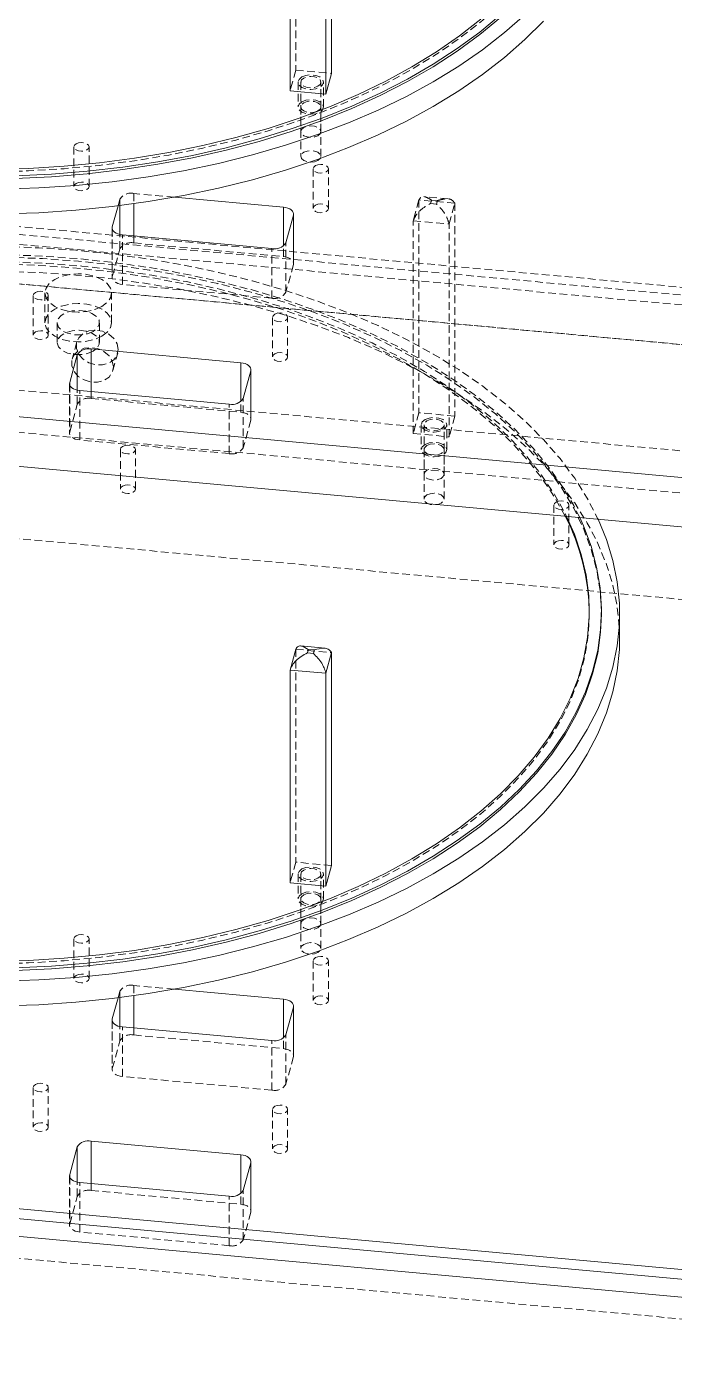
# Model space of a CAD drawing. Header units: millimetres. Extents: x 1529 to 6255, y 1713 to 5797.
# Drawn here: x 5242.6 to 5349.6, y 5058.3 to 5276.9 of the extents above; entities that cross this region are included whole.
import ezdxf

# ---------------------------------------------------------------- set-up
doc = ezdxf.new("R2010")
doc.units = ezdxf.units.MM
doc.linetypes.add('HIDDEN', pattern=[1.905, 1.27, -0.635])

msp = doc.modelspace()

# ---------------------------------------------------------------- linework, layer by layer
at = {"color": 7, "linetype": 'HIDDEN', "lineweight": 0}
for p, q in [((5287.038, 5304.781), (5287.038, 5269.67)), ((5287.038, 5269.67), (5286.1, 5266.249)), ((5287.038, 5269.67), (5292.965, 5269.128)), ((5287.432, 5267.688), (5287.432, 5263.606)), ((5287.882, 5267.688), (5287.882, 5259.523)), ((5291.182, 5259.523), (5291.182, 5267.688)), ((5291.632, 5263.606), (5291.632, 5267.688)), ((4968.243, 5265.91), (5538.738, 5213.747)), ((5287.882, 5263.606), (5287.882, 5255.44)), ((5291.182, 5255.44), (5291.182, 5263.606)), ((5539.52, 5216.598), (5098.759, 5256.899)), ((5250.423, 5257.018), (5250.423, 5250.485)), ((5252.923, 5250.485), (5252.923, 5257.018)), ((5095.099, 5255.944), (5452.461, 5223.269)), ((5289.931, 5253.405), (5289.931, 5246.873)), ((5292.431, 5246.873), (5292.431, 5253.405)), ((5452.461, 5215.104), (5054.521, 5251.489)), ((5257.721, 5247.295), (5258.015, 5248.368)), ((5258.015, 5247.332), (5258.015, 5248.368)), ((5267.007, 5248.715), (5260.303, 5249.328)), ((5260.303, 5249.328), (5260.303, 5247.638)), ((5307.375, 5248.258), (5306.436, 5244.837)), ((5313.301, 5247.716), (5307.375, 5248.258)), ((5307.375, 5248.258), (5307.375, 5213.147)), ((5312.22, 5248.442), (5308.16, 5248.814)), ((5309.453, 5248.24), (5309.297, 5247.67)), ((5310.441, 5248.15), (5309.453, 5248.24)), ((5310.284, 5247.579), (5310.441, 5248.15)), ((5312.362, 5244.295), (5313.301, 5247.716)), ((5313.301, 5247.716), (5313.301, 5212.605)), ((5401.644, 5219.75), (5105.337, 5246.842)), ((5286.658, 5245.749), (5286.658, 5237.584)), ((5286.683, 5237.765), (5286.683, 5245.93)), ((5309.297, 5247.67), (5310.284, 5247.579)), ((5256.739, 5243.626), (5256.739, 5235.461)), ((5256.764, 5243.446), (5256.764, 5235.642)), ((5306.436, 5244.837), (5312.362, 5244.295)), ((5306.436, 5209.726), (5306.436, 5244.837)), ((5312.362, 5209.184), (5312.362, 5244.295)), ((5258.015, 5240.203), (5258.015, 5242.55)), ((5258.426, 5234.321), (5258.426, 5242.486)), ((5260.303, 5242.314), (5260.303, 5241.163)), ((5260.303, 5241.163), (5284.996, 5238.905)), ((5285.407, 5233.023), (5285.407, 5241.188)), ((5256.764, 5235.642), (5258.015, 5240.203)), ((5283.118, 5232.063), (5283.118, 5240.228)), ((5284.996, 5238.905), (5284.996, 5240.649)), ((5286.658, 5237.584), (5285.407, 5233.023)), ((5243.697, 5232.5), (5243.697, 5225.968)), ((5245.644, 5232.909), (5245.644, 5228.01)), ((5246.197, 5225.968), (5246.197, 5232.5)), ((5256.644, 5228.01), (5256.644, 5232.909)), ((5283.118, 5232.063), (5258.426, 5234.321)), ((5100.644, 5229.737), (5396.951, 5202.645)), ((5283.204, 5228.888), (5283.204, 5222.355)), ((5285.704, 5222.355), (5285.704, 5228.888)), ((5247.644, 5228.01), (5247.644, 5224.744)), ((5254.644, 5224.744), (5254.644, 5228.01)), ((5250.898, 5224.825), (5250.115, 5221.974)), ((5401.644, 5195.254), (5105.337, 5222.346)), ((5256.866, 5220.122), (5257.648, 5222.973)), ((5279.619, 5220.091), (5279.619, 5211.926)), ((5279.643, 5212.107), (5279.643, 5220.272)), ((5249.699, 5217.968), (5249.699, 5209.803)), ((5249.724, 5217.788), (5249.724, 5209.983)), ((5250.976, 5214.545), (5250.976, 5216.892)), ((5251.387, 5208.662), (5251.387, 5216.828)), ((5253.264, 5216.656), (5253.264, 5215.505)), ((5253.264, 5215.505), (5277.956, 5213.247)), ((5277.956, 5213.247), (5277.956, 5214.991)), ((5278.367, 5207.365), (5278.367, 5215.53)), ((5249.724, 5209.983), (5250.976, 5214.545)), ((5276.079, 5206.405), (5276.079, 5214.57)), ((5307.375, 5213.147), (5306.436, 5209.726)), ((5313.301, 5212.605), (5307.375, 5213.147)), ((5279.619, 5211.926), (5278.367, 5207.365)), ((5307.769, 5211.165), (5307.769, 5207.083)), ((5308.219, 5211.165), (5308.219, 5203)), ((5311.519, 5203), (5311.519, 5211.165)), ((5311.969, 5207.083), (5311.969, 5211.165)), ((5313.301, 5212.605), (5312.362, 5209.184)), ((5276.079, 5206.405), (5251.387, 5208.662)), ((5306.436, 5209.726), (5312.362, 5209.184)), ((5258.096, 5207.072), (5258.096, 5200.539)), ((5260.596, 5200.539), (5260.596, 5207.072)), ((5308.219, 5207.083), (5308.219, 5198.917)), ((5311.519, 5198.917), (5311.519, 5207.083)), ((5396.951, 5178.148), (5100.644, 5205.241)), ((5329.64, 5197.916), (5329.64, 5191.383)), ((5332.14, 5191.383), (5332.14, 5197.916)), ((5335.501, 5179.974), (5335.501, 5180.382)), ((5287.038, 5174.135), (5292.965, 5173.593)), ((5287.038, 5174.135), (5287.038, 5139.023)), ((5287.038, 5139.023), (5286.1, 5135.602)), ((5292.965, 5138.482), (5287.038, 5139.023)), ((5287.432, 5137.042), (5287.432, 5132.959)), ((5287.882, 5137.042), (5287.882, 5128.876)), ((5291.182, 5128.876), (5291.182, 5137.042)), ((5291.632, 5132.959), (5291.632, 5137.042)), ((5287.882, 5132.959), (5287.882, 5124.794)), ((5291.182, 5124.794), (5291.182, 5132.959)), ((5250.423, 5126.371), (5250.423, 5119.839)), ((5252.923, 5119.839), (5252.923, 5126.371)), ((5289.931, 5122.759), (5289.931, 5116.226)), ((5292.431, 5116.226), (5292.431, 5122.759)), ((5257.721, 5116.649), (5258.015, 5117.722)), ((5258.015, 5116.686), (5258.015, 5117.722)), ((5267.007, 5118.069), (5260.303, 5118.682)), ((5260.303, 5118.682), (5260.303, 5116.991)), ((5286.658, 5115.103), (5286.658, 5106.938)), ((5286.683, 5107.118), (5286.683, 5115.284)), ((5256.739, 5112.98), (5256.739, 5104.814)), ((5256.764, 5112.799), (5256.764, 5104.995)), ((5258.015, 5109.557), (5258.015, 5111.904)), ((5258.426, 5103.674), (5258.426, 5111.84)), ((5260.303, 5111.668), (5260.303, 5110.516)), ((5260.303, 5110.516), (5284.996, 5108.259)), ((5285.407, 5102.376), (5285.407, 5110.542)), ((5256.764, 5104.995), (5258.015, 5109.557)), ((5283.118, 5101.416), (5283.118, 5109.582)), ((5284.996, 5108.259), (5284.996, 5110.003)), ((5286.658, 5106.938), (5285.407, 5102.376)), ((5283.118, 5101.416), (5258.426, 5103.674)), ((5243.697, 5101.853), (5243.697, 5095.321)), ((5246.197, 5095.321), (5246.197, 5101.853)), ((5283.204, 5098.241), (5283.204, 5091.709)), ((5285.704, 5091.709), (5285.704, 5098.241)), ((5012.694, 5094.58), (5409.441, 5058.304)), ((5279.619, 5089.445), (5279.619, 5081.279)), ((5279.643, 5081.46), (5279.643, 5089.625)), ((5249.699, 5087.322), (5249.699, 5079.156)), ((5249.724, 5087.141), (5249.724, 5079.337)), ((5250.976, 5083.898), (5250.976, 5086.245)), ((5251.387, 5078.016), (5251.387, 5086.181)), ((5253.264, 5086.01), (5253.264, 5084.858)), ((5249.724, 5079.337), (5250.976, 5083.898)), ((5253.264, 5084.858), (5277.956, 5082.6)), ((5276.079, 5075.758), (5276.079, 5083.924)), ((5277.956, 5082.6), (5277.956, 5084.345)), ((5278.367, 5076.718), (5278.367, 5084.883)), ((5279.619, 5081.279), (5278.367, 5076.718)), ((5276.079, 5075.758), (5251.387, 5078.016))]:
    msp.add_line(p, q, dxfattribs=at)
at = {"color": 7, "linetype": 'Continuous', "lineweight": 15}
for p, q in [((5292.965, 5269.128), (5292.965, 5304.239)), ((5286.1, 5301.36), (5286.1, 5266.249)), ((5292.026, 5265.707), (5292.026, 5300.818)), ((5292.026, 5265.707), (5292.965, 5269.128)), ((5286.1, 5266.249), (5292.026, 5265.707)), ((5284.996, 5247.07), (5267.007, 5248.715)), ((5256.764, 5243.807), (5257.721, 5247.295)), ((5285.407, 5241.188), (5286.658, 5245.749)), ((5283.118, 5240.228), (5258.426, 5242.486)), ((5011.501, 5233.501), (5409.441, 5197.116)), ((5011.501, 5225.336), (5409.441, 5188.951)), ((5277.956, 5221.412), (5253.264, 5223.67)), ((5249.724, 5218.149), (5250.976, 5222.71)), ((5278.367, 5215.53), (5279.619, 5220.091)), ((5276.079, 5214.57), (5251.387, 5216.828)), ((5337.501, 5179.974), (5337.501, 5180.382)), ((5340.501, 5175.891), (5340.501, 5179.974)), ((5286.1, 5170.714), (5287.038, 5174.135)), ((5291.883, 5174.319), (5287.824, 5174.69)), ((5289.117, 5174.117), (5288.96, 5173.546)), ((5288.96, 5173.546), (5289.948, 5173.456)), ((5290.104, 5174.026), (5289.117, 5174.117)), ((5290.104, 5174.026), (5289.948, 5173.456)), ((5292.965, 5173.593), (5292.026, 5170.172)), ((5292.965, 5173.593), (5292.965, 5138.482)), ((5292.026, 5170.172), (5286.1, 5170.714)), ((5286.1, 5135.602), (5286.1, 5170.714)), ((5292.026, 5135.06), (5292.026, 5170.172)), ((5292.965, 5138.482), (5292.026, 5135.06)), ((5286.1, 5135.602), (5292.026, 5135.06)), ((5256.764, 5113.16), (5257.721, 5116.649)), ((5284.996, 5116.424), (5267.007, 5118.069)), ((5285.407, 5110.542), (5286.658, 5115.103)), ((5283.118, 5109.582), (5258.426, 5111.84)), ((5011.501, 5102.855), (5409.441, 5066.47)), ((5013.477, 5101.041), (5407.466, 5065.017)), ((5012.694, 5098.19), (5406.684, 5062.166)), ((5277.956, 5090.766), (5253.264, 5093.024)), ((5249.724, 5087.502), (5250.976, 5092.064)), ((5278.367, 5084.883), (5279.619, 5089.445)), ((5276.079, 5083.924), (5251.387, 5086.181))]:
    msp.add_line(p, q, dxfattribs=at)
at = {"color": 8, "linetype": 'Continuous', "lineweight": 15}
for p, q in [((5258.015, 5242.55), (5258.015, 5247.332)), ((5260.303, 5247.638), (5260.303, 5242.314)), ((5284.996, 5240.649), (5284.996, 5247.07)), ((5256.764, 5243.807), (5256.764, 5243.446)), ((5253.264, 5223.67), (5253.264, 5216.656)), ((5250.976, 5216.892), (5250.976, 5222.71)), ((5277.956, 5214.991), (5277.956, 5221.412)), ((5249.724, 5218.149), (5249.724, 5217.788)), ((5258.015, 5111.904), (5258.015, 5116.686)), ((5260.303, 5116.991), (5260.303, 5111.668)), ((5284.996, 5110.003), (5284.996, 5116.424)), ((5256.764, 5113.16), (5256.764, 5112.799)), ((5253.264, 5093.024), (5253.264, 5086.01)), ((5250.976, 5086.245), (5250.976, 5092.064)), ((5277.956, 5084.345), (5277.956, 5090.766)), ((5249.724, 5087.502), (5249.724, 5087.141))]:
    msp.add_line(p, q, dxfattribs=at)
at = {"color": 7, "linetype": 'HIDDEN', "lineweight": 0, "flags": 128}
for points in [[(5135.501, 5310.824), (5135.599, 5308.055), (5136.038, 5304.643), (5136.826, 5301.252), (5137.961, 5297.893), (5139.438, 5294.58), (5141.253, 5291.323), (5143.399, 5288.134), (5145.868, 5285.023), (5148.652, 5282.003), (5151.741, 5279.083), (5155.125, 5276.274), (5158.791, 5273.586), (5162.726, 5271.027), (5166.916, 5268.608), (5171.348, 5266.336), (5176.005, 5264.22), (5180.871, 5262.267), (5185.929, 5260.484), (5191.161, 5258.876), (5196.549, 5257.451), (5202.073, 5256.212), (5207.715, 5255.164), (5213.455, 5254.312), (5219.272, 5253.657), (5225.146, 5253.202), (5231.056, 5252.948), (5236.983, 5252.898), (5242.903, 5253.05), (5248.798, 5253.404), (5254.646, 5253.959), (5260.427, 5254.714), (5266.12, 5255.664), (5271.706, 5256.808), (5277.165, 5258.141), (5282.477, 5259.658), (5287.624, 5261.354), (5292.588, 5263.223), (5297.352, 5265.258), (5301.898, 5267.453), (5306.211, 5269.8), (5310.276, 5272.29), (5314.078, 5274.914), (5317.604, 5277.664), (5320.842, 5280.53), (5323.78, 5283.501), (5326.408, 5286.568), (5328.716, 5289.719), (5330.698, 5292.944), (5332.344, 5296.23), (5333.651, 5299.568), (5334.613, 5302.944), (5335.226, 5306.347), (5335.49, 5309.765), (5335.5, 5310.824)], [(5288.047, 5268.546), (5288.729, 5268.808), (5289.532, 5268.901), (5290.336, 5268.808), (5291.017, 5268.546), (5291.472, 5268.152), (5291.632, 5267.688), (5291.472, 5267.224), (5291.017, 5266.831), (5290.336, 5266.568), (5289.532, 5266.476), (5288.729, 5266.568), (5288.047, 5266.831), (5287.592, 5267.224), (5287.432, 5267.688), (5287.592, 5268.152), (5288.047, 5268.546)], [(5290.699, 5267.015), (5291.057, 5267.324), (5291.182, 5267.688), (5291.057, 5268.053), (5290.699, 5268.362), (5290.164, 5268.568), (5289.532, 5268.641), (5288.901, 5268.568), (5288.365, 5268.362), (5288.008, 5268.053), (5287.882, 5267.688), (5288.008, 5267.324), (5288.365, 5267.015), (5288.901, 5266.808), (5289.532, 5266.736), (5290.164, 5266.808), (5290.699, 5267.015)], [(5288.047, 5264.463), (5288.729, 5264.726), (5289.532, 5264.818), (5290.336, 5264.726), (5291.017, 5264.463), (5291.472, 5264.07), (5291.632, 5263.606), (5291.472, 5263.142), (5291.017, 5262.748), (5290.336, 5262.486), (5289.532, 5262.393), (5288.729, 5262.486), (5288.047, 5262.748), (5287.592, 5263.142), (5287.432, 5263.606), (5287.592, 5264.07), (5288.047, 5264.463)], [(5290.699, 5262.932), (5290.164, 5262.726), (5289.532, 5262.653), (5288.901, 5262.726), (5288.365, 5262.932), (5288.008, 5263.241), (5287.882, 5263.606), (5288.008, 5263.97), (5288.365, 5264.279), (5288.901, 5264.486), (5289.532, 5264.558), (5290.164, 5264.486), (5290.699, 5264.279), (5291.057, 5263.97), (5291.182, 5263.606), (5291.057, 5263.241), (5290.699, 5262.932)], [(5290.699, 5258.849), (5291.057, 5259.158), (5291.182, 5259.523), (5291.057, 5259.888), (5290.699, 5260.197), (5290.164, 5260.403), (5289.532, 5260.476), (5288.901, 5260.403), (5288.365, 5260.197), (5288.008, 5259.888), (5287.882, 5259.523), (5288.008, 5259.158), (5288.365, 5258.849), (5288.901, 5258.643), (5289.532, 5258.57), (5290.164, 5258.643), (5290.699, 5258.849)], [(5250.789, 5257.528), (5251.195, 5257.684), (5251.673, 5257.739), (5252.152, 5257.684), (5252.557, 5257.528), (5252.828, 5257.294), (5252.923, 5257.018), (5252.828, 5256.741), (5252.557, 5256.507), (5252.152, 5256.351), (5251.673, 5256.296), (5251.195, 5256.351), (5250.79, 5256.507), (5250.519, 5256.741), (5250.423, 5257.018), (5250.519, 5257.294), (5250.789, 5257.528)], [(5290.699, 5254.767), (5290.164, 5254.56), (5289.532, 5254.488), (5288.901, 5254.56), (5288.365, 5254.767), (5288.008, 5255.076), (5287.882, 5255.44), (5288.008, 5255.805), (5288.365, 5256.114), (5288.901, 5256.32), (5289.532, 5256.393), (5290.164, 5256.32), (5290.699, 5256.114), (5291.057, 5255.805), (5291.182, 5255.44), (5291.057, 5255.076), (5290.699, 5254.767)], [(5290.297, 5253.916), (5290.703, 5254.072), (5291.181, 5254.127), (5291.659, 5254.072), (5292.065, 5253.916), (5292.336, 5253.681), (5292.431, 5253.405), (5292.336, 5253.129), (5292.065, 5252.895), (5291.659, 5252.739), (5291.181, 5252.684), (5290.703, 5252.739), (5290.297, 5252.895), (5290.026, 5253.129), (5289.931, 5253.405), (5290.026, 5253.681), (5290.297, 5253.916)], [(5250.789, 5250.996), (5251.195, 5251.152), (5251.673, 5251.207), (5252.152, 5251.152), (5252.557, 5250.996), (5252.828, 5250.761), (5252.923, 5250.485), (5252.828, 5250.209), (5252.557, 5249.975), (5252.152, 5249.819), (5251.673, 5249.764), (5251.195, 5249.819), (5250.79, 5249.975), (5250.519, 5250.209), (5250.423, 5250.485), (5250.519, 5250.761), (5250.789, 5250.996)], [(5290.297, 5247.383), (5290.703, 5247.54), (5291.181, 5247.595), (5291.659, 5247.54), (5292.065, 5247.383), (5292.336, 5247.149), (5292.431, 5246.873), (5292.336, 5246.597), (5292.065, 5246.363), (5291.659, 5246.206), (5291.181, 5246.151), (5290.703, 5246.206), (5290.297, 5246.363), (5290.026, 5246.597), (5289.931, 5246.873), (5290.026, 5247.149), (5290.297, 5247.383)], [(5161.254, 5222.835), (5165.697, 5225.255), (5170.376, 5227.521), (5175.275, 5229.627), (5180.378, 5231.564), (5185.668, 5233.327), (5191.126, 5234.91), (5196.734, 5236.306), (5202.473, 5237.512), (5208.325, 5238.523), (5214.268, 5239.337), (5220.283, 5239.949), (5226.349, 5240.358), (5232.447, 5240.563), (5238.555, 5240.563), (5244.652, 5240.358), (5250.719, 5239.949), (5256.734, 5239.337), (5262.677, 5238.523), (5268.528, 5237.512), (5274.267, 5236.306), (5279.876, 5234.91), (5285.334, 5233.327), (5290.623, 5231.564), (5295.726, 5229.627), (5300.625, 5227.521), (5305.304, 5225.255), (5309.747, 5222.835), (5313.938, 5220.27), (5317.864, 5217.569), (5321.512, 5214.741), (5324.868, 5211.795), (5327.922, 5208.742), (5330.663, 5205.591), (5333.082, 5202.353), (5335.171, 5199.04), (5336.923, 5195.662), (5336.962, 5195.578)], [(5333.916, 5195.856), (5332.916, 5197.836), (5330.974, 5201.107), (5328.703, 5204.306), (5326.11, 5207.422), (5323.205, 5210.445), (5319.997, 5213.365), (5316.499, 5216.171), (5312.721, 5218.853), (5308.677, 5221.403), (5304.38, 5223.811), (5299.846, 5226.07), (5295.091, 5228.171), (5290.13, 5230.108), (5284.98, 5231.873), (5279.66, 5233.461), (5274.188, 5234.865), (5268.583, 5236.082), (5262.863, 5237.107), (5257.049, 5237.936), (5251.161, 5238.567), (5245.219, 5238.997), (5239.243, 5239.226), (5233.255, 5239.251), (5227.274, 5239.073), (5221.322, 5238.694), (5215.418, 5238.113), (5209.584, 5237.333), (5203.839, 5236.356), (5198.203, 5235.187), (5192.695, 5233.829), (5187.336, 5232.287), (5182.142, 5230.566), (5177.132, 5228.671), (5172.324, 5226.611), (5167.733, 5224.39), (5163.376, 5222.019)], [(5337.501, 5179.974), (5337.498, 5180.406), (5337.278, 5183.861), (5336.708, 5187.302), (5335.788, 5190.718), (5334.523, 5194.098), (5332.916, 5197.428), (5330.974, 5200.698), (5328.703, 5203.897), (5326.11, 5207.014), (5323.205, 5210.037), (5319.997, 5212.956), (5316.499, 5215.762), (5312.721, 5218.445), (5308.677, 5220.995), (5304.38, 5223.403), (5299.846, 5225.662), (5295.091, 5227.763), (5290.13, 5229.7), (5284.98, 5231.465), (5279.66, 5233.052), (5274.188, 5234.457), (5268.583, 5235.674), (5262.863, 5236.699), (5257.049, 5237.528), (5251.161, 5238.159), (5245.219, 5238.589), (5239.243, 5238.817), (5233.255, 5238.843), (5227.274, 5238.665), (5221.322, 5238.285), (5215.418, 5237.704), (5209.584, 5236.924), (5203.839, 5235.948), (5198.203, 5234.779), (5192.695, 5233.421), (5187.336, 5231.879), (5182.142, 5230.157), (5177.132, 5228.263), (5172.324, 5226.202), (5167.733, 5223.982), (5163.376, 5221.61)], [(5164.79, 5221.202), (5169.103, 5223.549), (5173.65, 5225.744), (5178.413, 5227.779), (5183.377, 5229.648), (5188.524, 5231.344), (5193.837, 5232.861), (5199.295, 5234.194), (5204.881, 5235.338), (5210.574, 5236.288), (5216.355, 5237.043), (5222.203, 5237.598), (5228.098, 5237.952), (5234.019, 5238.104), (5239.945, 5238.054), (5245.855, 5237.8), (5251.729, 5237.345), (5257.546, 5236.69), (5263.286, 5235.838), (5268.928, 5234.79), (5274.453, 5233.551), (5279.84, 5232.126), (5285.072, 5230.518), (5290.13, 5228.735), (5294.996, 5226.782), (5299.653, 5224.666), (5304.085, 5222.394), (5308.276, 5219.975), (5312.211, 5217.416), (5315.877, 5214.728), (5319.26, 5211.919), (5322.349, 5208.999), (5325.133, 5205.979), (5327.603, 5202.868), (5329.748, 5199.679), (5331.563, 5196.422), (5331.745, 5196.055)], [(5331.533, 5196.074), (5329.748, 5199.271), (5327.603, 5202.46), (5325.133, 5205.57), (5322.349, 5208.591), (5319.26, 5211.511), (5315.877, 5214.32), (5312.211, 5217.008), (5308.276, 5219.566), (5304.085, 5221.986), (5299.653, 5224.257), (5294.996, 5226.374), (5290.13, 5228.327), (5285.072, 5230.11), (5279.84, 5231.717), (5274.453, 5233.143), (5268.928, 5234.382), (5263.286, 5235.429), (5257.546, 5236.282), (5251.729, 5236.937), (5245.855, 5237.392), (5239.945, 5237.645), (5234.019, 5237.696), (5228.098, 5237.544), (5222.203, 5237.19), (5216.355, 5236.634), (5210.574, 5235.88), (5204.881, 5234.93), (5199.295, 5233.786), (5193.837, 5232.453), (5188.524, 5230.936), (5183.377, 5229.24), (5178.413, 5227.371), (5173.65, 5225.335), (5169.103, 5223.141), (5164.79, 5220.794)], [(5284.996, 5238.905), (5285.375, 5238.848), (5285.728, 5238.749), (5286.04, 5238.613), (5286.301, 5238.443), (5286.499, 5238.248), (5286.627, 5238.034), (5286.681, 5237.81), (5286.658, 5237.584)], [(5340.501, 5175.891), (5340.456, 5177.654), (5340.101, 5181.174), (5339.392, 5184.676), (5338.331, 5188.148), (5336.923, 5191.579), (5335.171, 5194.957), (5333.082, 5198.27), (5330.663, 5201.508), (5327.922, 5204.659), (5324.868, 5207.713), (5321.512, 5210.658), (5317.864, 5213.487), (5313.938, 5216.188), (5309.747, 5218.752), (5305.304, 5221.172), (5300.625, 5223.438), (5295.726, 5225.544), (5290.623, 5227.482), (5285.334, 5229.245), (5279.876, 5230.827), (5274.267, 5232.224), (5268.528, 5233.429), (5262.677, 5234.441), (5256.734, 5235.254), (5250.719, 5235.866), (5244.652, 5236.275), (5238.555, 5236.48), (5232.447, 5236.48), (5226.349, 5236.275), (5220.283, 5235.866), (5214.268, 5235.254), (5208.325, 5234.441), (5202.473, 5233.429), (5196.734, 5232.224), (5191.126, 5230.827), (5185.668, 5229.245), (5180.378, 5227.482), (5175.275, 5225.544), (5170.376, 5223.438), (5165.697, 5221.172), (5161.254, 5218.752)], [(5255.033, 5230.664), (5253.894, 5230.159), (5252.568, 5229.842), (5251.144, 5229.734), (5249.721, 5229.842), (5248.394, 5230.159), (5247.255, 5230.664), (5246.381, 5231.321), (5245.832, 5232.087), (5245.644, 5232.909), (5245.832, 5233.731), (5246.381, 5234.497), (5247.255, 5235.154), (5248.394, 5235.659), (5249.721, 5235.976), (5251.144, 5236.084), (5252.568, 5235.976), (5253.894, 5235.659), (5255.033, 5235.154), (5255.907, 5234.497), (5256.457, 5233.731), (5256.644, 5232.909), (5256.457, 5232.087), (5255.907, 5231.321), (5255.033, 5230.664)], [(5258.426, 5234.321), (5258.047, 5234.378), (5257.694, 5234.477), (5257.381, 5234.613), (5257.121, 5234.782), (5256.923, 5234.978), (5256.794, 5235.191), (5256.741, 5235.416), (5256.764, 5235.642)], [(5244.063, 5233.01), (5244.468, 5233.167), (5244.947, 5233.221), (5245.425, 5233.167), (5245.831, 5233.01), (5246.102, 5232.776), (5246.197, 5232.5), (5246.102, 5232.224), (5245.831, 5231.99), (5245.425, 5231.833), (5244.947, 5231.778), (5244.468, 5231.833), (5244.063, 5231.99), (5243.792, 5232.224), (5243.697, 5232.5), (5243.792, 5232.776), (5244.063, 5233.01)], [(5255.033, 5225.765), (5255.907, 5226.422), (5256.457, 5227.188), (5256.644, 5228.01), (5256.457, 5228.832), (5255.907, 5229.597), (5255.033, 5230.255), (5253.894, 5230.759), (5252.568, 5231.077), (5251.144, 5231.185), (5249.721, 5231.077), (5248.394, 5230.759), (5247.255, 5230.255), (5246.381, 5229.597), (5245.832, 5228.831), (5245.644, 5228.01), (5245.832, 5227.188), (5246.381, 5226.422), (5247.255, 5225.765), (5248.394, 5225.26), (5249.721, 5224.943), (5251.144, 5224.835), (5252.568, 5224.943), (5253.894, 5225.26), (5255.033, 5225.765)], [(5253.619, 5226.581), (5252.681, 5226.195), (5251.577, 5226.005), (5250.426, 5226.032), (5249.353, 5226.274), (5248.473, 5226.704), (5247.884, 5227.275), (5247.647, 5227.926), (5247.79, 5228.586), (5248.296, 5229.184), (5249.11, 5229.654), (5250.145, 5229.946), (5251.289, 5230.028), (5252.416, 5229.892), (5253.406, 5229.552), (5254.151, 5229.044), (5254.57, 5228.424), (5254.617, 5227.76), (5254.289, 5227.122), (5253.619, 5226.581)], [(5283.57, 5229.398), (5283.976, 5229.554), (5284.454, 5229.609), (5284.933, 5229.554), (5285.338, 5229.398), (5285.609, 5229.164), (5285.704, 5228.888), (5285.609, 5228.611), (5285.338, 5228.377), (5284.933, 5228.221), (5284.454, 5228.166), (5283.976, 5228.221), (5283.57, 5228.377), (5283.299, 5228.611), (5283.204, 5228.888), (5283.299, 5229.164), (5283.57, 5229.398)], [(5244.063, 5226.478), (5244.468, 5226.634), (5244.947, 5226.689), (5245.425, 5226.634), (5245.831, 5226.478), (5246.102, 5226.244), (5246.197, 5225.968), (5246.102, 5225.691), (5245.831, 5225.457), (5245.425, 5225.301), (5244.947, 5225.246), (5244.468, 5225.301), (5244.063, 5225.457), (5243.792, 5225.691), (5243.697, 5225.968), (5243.792, 5226.244), (5244.063, 5226.478)], [(5253.619, 5223.315), (5252.681, 5222.928), (5251.577, 5222.739), (5250.426, 5222.766), (5249.353, 5223.008), (5248.473, 5223.438), (5247.884, 5224.009), (5247.647, 5224.66), (5247.79, 5225.32), (5248.296, 5225.918), (5249.11, 5226.388), (5250.145, 5226.68), (5251.289, 5226.762), (5252.416, 5226.626), (5253.406, 5226.285), (5254.151, 5225.778), (5254.57, 5225.158), (5254.617, 5224.494), (5254.289, 5223.856), (5253.619, 5223.315)], [(5257.73, 5223.583), (5257.542, 5224.528), (5257.001, 5225.405), (5256.164, 5226.119), (5255.121, 5226.592), (5253.987, 5226.773), (5252.884, 5226.643), (5251.932, 5226.216), (5251.233, 5225.537), (5250.863, 5224.681), (5250.863, 5223.74), (5251.233, 5222.817), (5251.932, 5222.011), (5252.884, 5221.409), (5253.987, 5221.077), (5255.121, 5221.051), (5256.164, 5221.334), (5257.001, 5221.894), (5257.542, 5222.672), (5257.73, 5223.583)], [(5256.948, 5220.732), (5256.76, 5221.677), (5256.219, 5222.554), (5255.381, 5223.268), (5254.339, 5223.741), (5253.205, 5223.922), (5252.102, 5223.792), (5251.149, 5223.365), (5250.45, 5222.686), (5250.081, 5221.83), (5250.081, 5220.889), (5250.45, 5219.966), (5251.149, 5219.16), (5252.102, 5218.558), (5253.205, 5218.226), (5254.339, 5218.2), (5255.381, 5218.483), (5256.219, 5219.043), (5256.76, 5219.821), (5256.948, 5220.732)], [(5283.57, 5222.865), (5283.976, 5223.022), (5284.454, 5223.077), (5284.933, 5223.022), (5285.338, 5222.865), (5285.609, 5222.631), (5285.704, 5222.355), (5285.609, 5222.079), (5285.338, 5221.845), (5284.933, 5221.689), (5284.454, 5221.634), (5283.976, 5221.689), (5283.57, 5221.845), (5283.299, 5222.079), (5283.204, 5222.355), (5283.299, 5222.631), (5283.57, 5222.865)], [(5277.956, 5213.247), (5278.335, 5213.19), (5278.688, 5213.091), (5279.001, 5212.954), (5279.261, 5212.785), (5279.459, 5212.59), (5279.588, 5212.376), (5279.642, 5212.152), (5279.619, 5211.926)], [(5308.384, 5212.023), (5309.065, 5212.285), (5309.869, 5212.378), (5310.672, 5212.285), (5311.354, 5212.023), (5311.809, 5211.629), (5311.969, 5211.165), (5311.809, 5210.701), (5311.354, 5210.308), (5310.672, 5210.045), (5309.869, 5209.953), (5309.065, 5210.045), (5308.384, 5210.308), (5307.929, 5210.701), (5307.769, 5211.165), (5307.929, 5211.629), (5308.384, 5212.023)], [(5311.035, 5210.492), (5310.5, 5210.285), (5309.869, 5210.213), (5309.237, 5210.285), (5308.702, 5210.492), (5308.344, 5210.801), (5308.219, 5211.165), (5308.344, 5211.53), (5308.702, 5211.839), (5309.237, 5212.045), (5309.869, 5212.118), (5310.5, 5212.045), (5311.035, 5211.839), (5311.393, 5211.53), (5311.519, 5211.165), (5311.393, 5210.801), (5311.035, 5210.492)], [(5251.387, 5208.662), (5251.007, 5208.72), (5250.655, 5208.818), (5250.342, 5208.955), (5250.081, 5209.124), (5249.883, 5209.319), (5249.755, 5209.533), (5249.701, 5209.758), (5249.724, 5209.983)], [(5258.462, 5207.582), (5258.868, 5207.738), (5259.346, 5207.793), (5259.825, 5207.738), (5260.23, 5207.582), (5260.501, 5207.348), (5260.596, 5207.072), (5260.501, 5206.796), (5260.23, 5206.562), (5259.825, 5206.405), (5259.346, 5206.35), (5258.868, 5206.405), (5258.462, 5206.562), (5258.191, 5206.796), (5258.096, 5207.072), (5258.191, 5207.348), (5258.462, 5207.582)], [(5308.384, 5207.94), (5309.065, 5208.203), (5309.869, 5208.295), (5310.672, 5208.203), (5311.354, 5207.94), (5311.809, 5207.547), (5311.969, 5207.083), (5311.809, 5206.619), (5311.354, 5206.225), (5310.672, 5205.963), (5309.869, 5205.87), (5309.065, 5205.963), (5308.384, 5206.225), (5307.929, 5206.619), (5307.769, 5207.083), (5307.929, 5207.547), (5308.384, 5207.94)], [(5308.702, 5207.756), (5309.237, 5207.963), (5309.869, 5208.035), (5310.5, 5207.963), (5311.035, 5207.756), (5311.393, 5207.447), (5311.519, 5207.083), (5311.393, 5206.718), (5311.035, 5206.409), (5310.5, 5206.203), (5309.869, 5206.13), (5309.237, 5206.203), (5308.702, 5206.409), (5308.344, 5206.718), (5308.219, 5207.083), (5308.344, 5207.447), (5308.702, 5207.756)], [(5311.035, 5202.326), (5311.393, 5202.635), (5311.519, 5203), (5311.393, 5203.364), (5311.035, 5203.673), (5310.5, 5203.88), (5309.869, 5203.952), (5309.237, 5203.88), (5308.702, 5203.673), (5308.344, 5203.364), (5308.219, 5203), (5308.344, 5202.635), (5308.702, 5202.326), (5309.237, 5202.12), (5309.869, 5202.047), (5310.5, 5202.12), (5311.035, 5202.326)], [(5258.462, 5201.05), (5258.868, 5201.206), (5259.346, 5201.261), (5259.825, 5201.206), (5260.23, 5201.05), (5260.501, 5200.816), (5260.596, 5200.539), (5260.501, 5200.263), (5260.23, 5200.029), (5259.825, 5199.873), (5259.346, 5199.818), (5258.868, 5199.873), (5258.462, 5200.029), (5258.191, 5200.263), (5258.096, 5200.539), (5258.191, 5200.816), (5258.462, 5201.05)], [(5308.702, 5199.591), (5309.237, 5199.797), (5309.869, 5199.87), (5310.5, 5199.797), (5311.035, 5199.591), (5311.393, 5199.282), (5311.519, 5198.917), (5311.393, 5198.553), (5311.035, 5198.244), (5310.5, 5198.037), (5309.869, 5197.965), (5309.237, 5198.037), (5308.702, 5198.244), (5308.344, 5198.553), (5308.219, 5198.917), (5308.344, 5199.282), (5308.702, 5199.591)], [(5330.006, 5198.426), (5330.411, 5198.582), (5330.89, 5198.637), (5331.368, 5198.582), (5331.774, 5198.426), (5332.045, 5198.192), (5332.14, 5197.916), (5332.045, 5197.639), (5331.774, 5197.405), (5331.368, 5197.249), (5330.89, 5197.194), (5330.411, 5197.249), (5330.006, 5197.405), (5329.735, 5197.639), (5329.64, 5197.916), (5329.735, 5198.192), (5330.006, 5198.426)], [(5330.006, 5191.893), (5330.411, 5192.05), (5330.89, 5192.105), (5331.368, 5192.05), (5331.774, 5191.893), (5332.045, 5191.659), (5332.14, 5191.383), (5332.045, 5191.107), (5331.774, 5190.873), (5331.368, 5190.717), (5330.89, 5190.662), (5330.411, 5190.717), (5330.006, 5190.873), (5329.735, 5191.107), (5329.64, 5191.383), (5329.735, 5191.659), (5330.006, 5191.893)], [(5135.501, 5180.178), (5135.599, 5177.408), (5136.038, 5173.996), (5136.826, 5170.605), (5137.961, 5167.247), (5139.438, 5163.934), (5141.253, 5160.676), (5143.399, 5157.487), (5145.868, 5154.377), (5148.652, 5151.357), (5151.741, 5148.437), (5155.125, 5145.628), (5158.791, 5142.939), (5162.726, 5140.381), (5166.916, 5137.961), (5171.348, 5135.69), (5176.005, 5133.574), (5180.871, 5131.62), (5185.929, 5129.837), (5191.161, 5128.23), (5196.549, 5126.804), (5202.073, 5125.566), (5207.715, 5124.518), (5213.455, 5123.665), (5219.272, 5123.01), (5225.146, 5122.555), (5231.056, 5122.302), (5236.983, 5122.251), (5242.903, 5122.403), (5248.798, 5122.758), (5254.646, 5123.313), (5260.427, 5124.067), (5266.12, 5125.018), (5271.706, 5126.161), (5277.165, 5127.494), (5282.477, 5129.011), (5287.624, 5130.707), (5292.588, 5132.576), (5297.352, 5134.612), (5301.898, 5136.807), (5306.211, 5139.153), (5310.276, 5141.643), (5314.078, 5144.268), (5317.604, 5147.018), (5320.842, 5149.883), (5323.78, 5152.855), (5326.408, 5155.922), (5328.716, 5159.073), (5330.698, 5162.297), (5332.344, 5165.584), (5333.651, 5168.921), (5334.613, 5172.297), (5335.226, 5175.7), (5335.49, 5179.118), (5335.5, 5180.178)], [(5288.047, 5137.899), (5288.729, 5138.162), (5289.532, 5138.254), (5290.336, 5138.162), (5291.017, 5137.899), (5291.472, 5137.506), (5291.632, 5137.042), (5291.472, 5136.578), (5291.017, 5136.185), (5290.336, 5135.922), (5289.532, 5135.83), (5288.729, 5135.922), (5288.047, 5136.185), (5287.592, 5136.578), (5287.432, 5137.042), (5287.592, 5137.506), (5288.047, 5137.899)], [(5290.699, 5136.368), (5291.057, 5136.677), (5291.182, 5137.042), (5291.057, 5137.406), (5290.699, 5137.715), (5290.164, 5137.922), (5289.532, 5137.994), (5288.901, 5137.922), (5288.365, 5137.715), (5288.008, 5137.406), (5287.882, 5137.042), (5288.008, 5136.677), (5288.365, 5136.368), (5288.901, 5136.162), (5289.532, 5136.089), (5290.164, 5136.162), (5290.699, 5136.368)], [(5288.047, 5133.816), (5288.729, 5134.079), (5289.532, 5134.172), (5290.336, 5134.079), (5291.017, 5133.816), (5291.472, 5133.423), (5291.632, 5132.959), (5291.472, 5132.495), (5291.017, 5132.102), (5290.336, 5131.839), (5289.532, 5131.747), (5288.729, 5131.839), (5288.047, 5132.102), (5287.592, 5132.495), (5287.432, 5132.959), (5287.592, 5133.423), (5288.047, 5133.816)], [(5288.365, 5133.633), (5288.901, 5133.839), (5289.532, 5133.912), (5290.164, 5133.839), (5290.699, 5133.633), (5291.057, 5133.324), (5291.182, 5132.959), (5291.057, 5132.595), (5290.699, 5132.286), (5290.164, 5132.079), (5289.532, 5132.007), (5288.901, 5132.079), (5288.365, 5132.286), (5288.008, 5132.595), (5287.882, 5132.959), (5288.008, 5133.324), (5288.365, 5133.633)], [(5290.699, 5128.203), (5291.057, 5128.512), (5291.182, 5128.876), (5291.057, 5129.241), (5290.699, 5129.55), (5290.164, 5129.757), (5289.532, 5129.829), (5288.901, 5129.757), (5288.365, 5129.55), (5288.008, 5129.241), (5287.882, 5128.876), (5288.008, 5128.512), (5288.365, 5128.203), (5288.901, 5127.996), (5289.532, 5127.924), (5290.164, 5127.996), (5290.699, 5128.203)], [(5250.789, 5126.881), (5251.195, 5127.038), (5251.673, 5127.093), (5252.152, 5127.038), (5252.557, 5126.881), (5252.828, 5126.647), (5252.923, 5126.371), (5252.828, 5126.095), (5252.557, 5125.861), (5252.152, 5125.704), (5251.673, 5125.649), (5251.195, 5125.704), (5250.79, 5125.861), (5250.519, 5126.095), (5250.423, 5126.371), (5250.519, 5126.647), (5250.789, 5126.881)], [(5288.365, 5125.467), (5288.901, 5125.674), (5289.532, 5125.746), (5290.164, 5125.674), (5290.699, 5125.467), (5291.057, 5125.158), (5291.182, 5124.794), (5291.057, 5124.429), (5290.699, 5124.12), (5290.164, 5123.914), (5289.532, 5123.841), (5288.901, 5123.914), (5288.365, 5124.12), (5288.008, 5124.429), (5287.882, 5124.794), (5288.008, 5125.158), (5288.365, 5125.467)], [(5290.297, 5123.269), (5290.703, 5123.425), (5291.181, 5123.48), (5291.659, 5123.425), (5292.065, 5123.269), (5292.336, 5123.035), (5292.431, 5122.759), (5292.336, 5122.483), (5292.065, 5122.249), (5291.659, 5122.092), (5291.181, 5122.037), (5290.703, 5122.092), (5290.297, 5122.249), (5290.026, 5122.483), (5289.931, 5122.759), (5290.026, 5123.035), (5290.297, 5123.269)], [(5250.789, 5120.349), (5251.195, 5120.505), (5251.673, 5120.56), (5252.152, 5120.505), (5252.557, 5120.349), (5252.828, 5120.115), (5252.923, 5119.839), (5252.828, 5119.563), (5252.557, 5119.329), (5252.152, 5119.172), (5251.673, 5119.117), (5251.195, 5119.172), (5250.79, 5119.329), (5250.519, 5119.563), (5250.423, 5119.839), (5250.519, 5120.115), (5250.789, 5120.349)], [(5290.297, 5116.737), (5290.703, 5116.893), (5291.181, 5116.948), (5291.659, 5116.893), (5292.065, 5116.737), (5292.336, 5116.503), (5292.431, 5116.226), (5292.336, 5115.95), (5292.065, 5115.716), (5291.659, 5115.56), (5291.181, 5115.505), (5290.703, 5115.56), (5290.297, 5115.716), (5290.026, 5115.95), (5289.931, 5116.226), (5290.026, 5116.503), (5290.297, 5116.737)], [(5284.996, 5108.259), (5285.375, 5108.201), (5285.728, 5108.103), (5286.04, 5107.966), (5286.301, 5107.797), (5286.499, 5107.602), (5286.627, 5107.388), (5286.681, 5107.164), (5286.658, 5106.938)], [(5258.426, 5103.674), (5258.047, 5103.731), (5257.694, 5103.83), (5257.381, 5103.967), (5257.121, 5104.136), (5256.923, 5104.331), (5256.794, 5104.545), (5256.741, 5104.769), (5256.764, 5104.995)], [(5244.063, 5102.364), (5244.468, 5102.52), (5244.947, 5102.575), (5245.425, 5102.52), (5245.831, 5102.364), (5246.102, 5102.129), (5246.197, 5101.853), (5246.102, 5101.577), (5245.831, 5101.343), (5245.425, 5101.187), (5244.947, 5101.132), (5244.468, 5101.187), (5244.063, 5101.343), (5243.792, 5101.577), (5243.697, 5101.853), (5243.792, 5102.129), (5244.063, 5102.364)], [(5283.57, 5098.751), (5283.976, 5098.908), (5284.454, 5098.963), (5284.933, 5098.908), (5285.338, 5098.751), (5285.609, 5098.517), (5285.704, 5098.241), (5285.609, 5097.965), (5285.338, 5097.731), (5284.933, 5097.574), (5284.454, 5097.519), (5283.976, 5097.574), (5283.57, 5097.731), (5283.299, 5097.965), (5283.204, 5098.241), (5283.299, 5098.517), (5283.57, 5098.751)], [(5244.063, 5095.831), (5244.468, 5095.988), (5244.947, 5096.043), (5245.425, 5095.988), (5245.831, 5095.831), (5246.102, 5095.597), (5246.197, 5095.321), (5246.102, 5095.045), (5245.831, 5094.811), (5245.425, 5094.654), (5244.947, 5094.599), (5244.468, 5094.654), (5244.063, 5094.811), (5243.792, 5095.045), (5243.697, 5095.321), (5243.792, 5095.597), (5244.063, 5095.831)], [(5283.57, 5092.219), (5283.976, 5092.375), (5284.454, 5092.43), (5284.933, 5092.375), (5285.338, 5092.219), (5285.609, 5091.985), (5285.704, 5091.709), (5285.609, 5091.433), (5285.338, 5091.198), (5284.933, 5091.042), (5284.454, 5090.987), (5283.976, 5091.042), (5283.57, 5091.198), (5283.299, 5091.433), (5283.204, 5091.709), (5283.299, 5091.985), (5283.57, 5092.219)], [(5277.956, 5082.6), (5278.335, 5082.543), (5278.688, 5082.445), (5279.001, 5082.308), (5279.261, 5082.139), (5279.459, 5081.943), (5279.588, 5081.73), (5279.642, 5081.505), (5279.619, 5081.279)], [(5251.387, 5078.016), (5251.007, 5078.073), (5250.655, 5078.172), (5250.342, 5078.309), (5250.081, 5078.478), (5249.883, 5078.673), (5249.755, 5078.887), (5249.701, 5079.111), (5249.724, 5079.337)]]:
    msp.add_lwpolyline(points, dxfattribs=at)
at = {"color": 7, "linetype": 'Continuous', "lineweight": 15, "flags": 128}
for points in [[(5324.868, 5278.799), (5321.512, 5275.853), (5317.864, 5273.024), (5313.938, 5270.323), (5309.747, 5267.759), (5305.304, 5265.339), (5300.625, 5263.073), (5295.726, 5260.967), (5290.623, 5259.03), (5285.334, 5257.267), (5279.876, 5255.684), (5274.267, 5254.288), (5268.528, 5253.082), (5262.677, 5252.07), (5256.734, 5251.257), (5250.719, 5250.645), (5244.652, 5250.236), (5238.555, 5250.031)], [(5240.739, 5252.223), (5246.709, 5252.502), (5252.639, 5252.982), (5258.511, 5253.663), (5264.303, 5254.541), (5269.996, 5255.615), (5275.57, 5256.879), (5281.005, 5258.33), (5286.284, 5259.962), (5291.388, 5261.771), (5296.3, 5263.749), (5301.001, 5265.89), (5305.477, 5268.187), (5309.712, 5270.632), (5313.691, 5273.216), (5317.4, 5275.93), (5320.827, 5278.765)], [(5240.739, 5251.814), (5246.709, 5252.093), (5252.639, 5252.574), (5258.511, 5253.255), (5264.303, 5254.133), (5269.996, 5255.206), (5275.57, 5256.47), (5281.005, 5257.921), (5286.284, 5259.554), (5291.388, 5261.362), (5296.3, 5263.341), (5301.001, 5265.482), (5305.477, 5267.779), (5309.712, 5270.224), (5313.691, 5272.807), (5317.4, 5275.522), (5320.827, 5278.357)], [(5317.604, 5278.072), (5314.078, 5275.322), (5310.276, 5272.698), (5306.211, 5270.208), (5301.898, 5267.861), (5297.352, 5265.667), (5292.588, 5263.631), (5287.624, 5261.762), (5282.477, 5260.066), (5277.165, 5258.549), (5271.706, 5257.216), (5266.12, 5256.072), (5260.427, 5255.122), (5254.646, 5254.368), (5248.798, 5253.812), (5242.903, 5253.458), (5236.983, 5253.306)], [(5238.555, 5245.948), (5244.652, 5246.153), (5250.719, 5246.562), (5256.734, 5247.174), (5262.677, 5247.988), (5268.528, 5248.999), (5274.267, 5250.205), (5279.876, 5251.601), (5285.334, 5253.184), (5290.623, 5254.947), (5295.726, 5256.884), (5300.625, 5258.99), (5305.304, 5261.256), (5309.747, 5263.676), (5313.938, 5266.241), (5317.864, 5268.942), (5321.512, 5271.77), (5324.868, 5274.716), (5327.922, 5277.769)], [(5284.996, 5247.07), (5285.375, 5247.013), (5285.728, 5246.915), (5286.04, 5246.778), (5286.301, 5246.609), (5286.499, 5246.413), (5286.627, 5246.2), (5286.681, 5245.975), (5286.658, 5245.749)], [(5258.426, 5242.486), (5258.047, 5242.543), (5257.694, 5242.642), (5257.381, 5242.779), (5257.121, 5242.948), (5256.923, 5243.143), (5256.794, 5243.357), (5256.741, 5243.581), (5256.764, 5243.807)], [(5277.956, 5221.412), (5278.335, 5221.355), (5278.688, 5221.256), (5279.001, 5221.12), (5279.261, 5220.951), (5279.459, 5220.755), (5279.588, 5220.542), (5279.642, 5220.317), (5279.619, 5220.091)], [(5251.387, 5216.828), (5251.007, 5216.885), (5250.655, 5216.984), (5250.342, 5217.12), (5250.081, 5217.29), (5249.883, 5217.485), (5249.755, 5217.699), (5249.701, 5217.923), (5249.724, 5218.149)], [(5331.745, 5196.055), (5333.04, 5193.109), (5334.175, 5189.75), (5334.963, 5186.359), (5335.402, 5182.947), (5335.49, 5179.526), (5335.226, 5176.108), (5334.613, 5172.705), (5333.651, 5169.329), (5332.344, 5165.992), (5330.698, 5162.705), (5328.716, 5159.481), (5326.408, 5156.33), (5323.78, 5153.263), (5320.842, 5150.292), (5317.604, 5147.426), (5314.078, 5144.676), (5310.276, 5142.051), (5306.211, 5139.561), (5301.898, 5137.215), (5297.352, 5135.02), (5292.588, 5132.984), (5287.624, 5131.115), (5282.477, 5129.419), (5277.165, 5127.902), (5271.706, 5126.57), (5266.12, 5125.426), (5260.427, 5124.475), (5254.646, 5123.721), (5248.798, 5123.166), (5242.903, 5122.811), (5236.983, 5122.659)], [(5336.962, 5195.578), (5338.331, 5192.231), (5339.392, 5188.759), (5340.101, 5185.257), (5340.456, 5181.737), (5340.456, 5178.211), (5340.101, 5174.691), (5339.392, 5171.189), (5338.331, 5167.716), (5336.923, 5164.285), (5335.171, 5160.907), (5333.082, 5157.594), (5330.663, 5154.357), (5327.922, 5151.206), (5324.868, 5148.152), (5321.512, 5145.206), (5317.864, 5142.378), (5313.938, 5139.677), (5309.747, 5137.112), (5305.304, 5134.693), (5300.625, 5132.426), (5295.726, 5130.321), (5290.623, 5128.383), (5285.334, 5126.62), (5279.876, 5125.038), (5274.267, 5123.641), (5268.528, 5122.435), (5262.677, 5121.424), (5256.734, 5120.611), (5250.719, 5119.998), (5244.652, 5119.589), (5238.555, 5119.384)], [(5240.739, 5121.576), (5246.709, 5121.855), (5252.639, 5122.336), (5258.511, 5123.016), (5264.303, 5123.895), (5269.996, 5124.968), (5275.57, 5126.232), (5281.005, 5127.683), (5286.284, 5129.315), (5291.388, 5131.124), (5296.3, 5133.102), (5301.001, 5135.244), (5305.477, 5137.541), (5309.712, 5139.985), (5313.691, 5142.569), (5317.4, 5145.283), (5320.827, 5148.119), (5323.96, 5151.065), (5326.788, 5154.113), (5329.301, 5157.251), (5331.491, 5160.468), (5333.35, 5163.755), (5334.871, 5167.099), (5336.051, 5170.488), (5336.883, 5173.912), (5337.366, 5177.358), (5337.498, 5180.814), (5337.278, 5184.269), (5336.708, 5187.71), (5335.788, 5191.127), (5334.523, 5194.506), (5333.916, 5195.856)], [(5240.739, 5121.168), (5246.709, 5121.447), (5252.639, 5121.927), (5258.511, 5122.608), (5264.303, 5123.487), (5269.996, 5124.56), (5275.57, 5125.824), (5281.005, 5127.275), (5286.284, 5128.907), (5291.388, 5130.716), (5296.3, 5132.694), (5301.001, 5134.835), (5305.477, 5137.132), (5309.712, 5139.577), (5313.691, 5142.161), (5317.4, 5144.875), (5320.827, 5147.71), (5323.96, 5150.657), (5326.788, 5153.704), (5329.301, 5156.842), (5331.491, 5160.06), (5333.35, 5163.347), (5334.871, 5166.69), (5336.051, 5170.08), (5336.883, 5173.504), (5337.366, 5176.949), (5337.501, 5179.974)], [(5238.555, 5115.301), (5244.652, 5115.506), (5250.719, 5115.916), (5256.734, 5116.528), (5262.677, 5117.341), (5268.528, 5118.352), (5274.267, 5119.558), (5279.876, 5120.955), (5285.334, 5122.537), (5290.623, 5124.3), (5295.726, 5126.238), (5300.625, 5128.343), (5305.304, 5130.61), (5309.747, 5133.029), (5313.938, 5135.594), (5317.864, 5138.295), (5321.512, 5141.123), (5324.868, 5144.069), (5327.922, 5147.123), (5330.663, 5150.274), (5333.082, 5153.511), (5335.171, 5156.825), (5336.923, 5160.203), (5338.331, 5163.633), (5339.392, 5167.106), (5340.101, 5170.608), (5340.456, 5174.128), (5340.501, 5175.891)], [(5284.996, 5116.424), (5285.375, 5116.367), (5285.728, 5116.268), (5286.04, 5116.131), (5286.301, 5115.962), (5286.499, 5115.767), (5286.627, 5115.553), (5286.681, 5115.329), (5286.658, 5115.103)], [(5258.426, 5111.84), (5258.047, 5111.897), (5257.694, 5111.995), (5257.381, 5112.132), (5257.121, 5112.301), (5256.923, 5112.496), (5256.794, 5112.71), (5256.741, 5112.935), (5256.764, 5113.16)], [(5277.956, 5090.766), (5278.335, 5090.709), (5278.688, 5090.61), (5279.001, 5090.473), (5279.261, 5090.304), (5279.459, 5090.109), (5279.588, 5089.895), (5279.642, 5089.671), (5279.619, 5089.445)], [(5251.387, 5086.181), (5251.007, 5086.239), (5250.655, 5086.337), (5250.342, 5086.474), (5250.081, 5086.643), (5249.883, 5086.838), (5249.755, 5087.052), (5249.701, 5087.276), (5249.724, 5087.502)]]:
    msp.add_lwpolyline(points, dxfattribs=at)
at = {"color": 7, "linetype": 'HIDDEN', "lineweight": 0}
for centre, start, end in [((5259.828, 5247.253), 77.10628, 148.403), ((5259.828, 5239.088), 77.10628, 148.403), ((5283.593, 5234.138), 257.10512, 328.40326), ((5252.789, 5213.43), 77.10628, 148.403), ((5276.554, 5208.48), 257.10512, 328.40326), ((5259.828, 5116.607), 77.10628, 148.403), ((5259.828, 5108.441), 77.10628, 148.403), ((5283.593, 5103.492), 257.10512, 328.40326), ((5252.789, 5082.783), 77.10628, 148.403), ((5276.554, 5077.833), 257.10512, 328.40326)]:
    msp.add_arc(centre, 2.129, start, end, dxfattribs=at)
at = {"color": 7, "linetype": 'Continuous', "lineweight": 15}
for centre, radius, start, end in [((5283.593, 5242.303), 2.129, 257.10512, 328.40326), ((5252.789, 5221.595), 2.129, 77.10628, 148.403), ((5276.554, 5216.645), 2.129, 257.10512, 328.40326), ((5299.522, 5179.642), 35.982, 0.85365, 27.17308), ((5283.593, 5111.657), 2.129, 257.10512, 328.40326), ((5252.789, 5090.948), 2.129, 77.10628, 148.403), ((5276.554, 5085.999), 2.129, 257.10512, 328.40326)]:
    msp.add_arc(centre, radius, start, end, dxfattribs=at)
at = {"color": 7, "linetype": 'HIDDEN', "lineweight": 0}
for points, knots in [([(5309.453, 5248.24), (5309.208, 5248.383), (5308.736, 5248.659), (5308.103, 5248.885), (5307.647, 5248.698), (5307.467, 5248.407), (5307.375, 5248.258)], [0, 0, 0, 0, 0.2962505, 0.5717997, 0.7796922, 1, 1, 1, 1]), ([(5310.441, 5248.15), (5310.777, 5248.239), (5311.427, 5248.413), (5312.299, 5248.501), (5312.927, 5248.215), (5313.174, 5247.886), (5313.301, 5247.716)], [0, 0, 0, 0, 0.2962563, 0.5718001, 0.7796927, 1, 1, 1, 1]), ([(5306.436, 5244.837), (5306.598, 5245.189), (5306.914, 5245.876), (5307.944, 5246.918), (5308.773, 5247.378), (5309.297, 5247.67)], [0, 0, 0, 0, 0.2779304, 0.5432302, 1, 1, 1, 1]), ([(5312.362, 5244.295), (5312.245, 5244.672), (5312.015, 5245.41), (5311.267, 5246.614), (5310.665, 5247.205), (5310.284, 5247.579)], [0, 0, 0, 0, 0.2779202, 0.5432184, 1, 1, 1, 1])]:
    msp.add_open_spline(points, degree=3, knots=knots, dxfattribs=at)
at = {"color": 7, "linetype": 'Continuous', "lineweight": 15}
for points, knots in [([(5288.96, 5173.546), (5288.624, 5173.354), (5287.974, 5172.982), (5287.102, 5172.339), (5286.474, 5171.526), (5286.227, 5170.99), (5286.1, 5170.714)], [0, 0, 0, 0, 0.2962525, 0.5717937, 0.7796948, 1, 1, 1, 1]), ([(5287.038, 5174.135), (5287.156, 5174.325), (5287.386, 5174.698), (5288.134, 5174.712), (5288.736, 5174.347), (5289.117, 5174.117)], [0, 0, 0, 0, 0.2779264, 0.5432256, 1, 1, 1, 1]), ([(5289.948, 5173.456), (5290.192, 5173.21), (5290.664, 5172.736), (5291.298, 5171.955), (5291.754, 5171.044), (5291.934, 5170.468), (5292.026, 5170.172)], [0, 0, 0, 0, 0.2962555, 0.5718004, 0.7796932, 1, 1, 1, 1]), ([(5292.965, 5173.593), (5292.803, 5173.809), (5292.486, 5174.231), (5291.457, 5174.409), (5290.628, 5174.174), (5290.104, 5174.026)], [0, 0, 0, 0, 0.2779206, 0.5432186, 1, 1, 1, 1])]:
    msp.add_open_spline(points, degree=3, knots=knots, dxfattribs=at)

doc.saveas('drawing.dxf')
